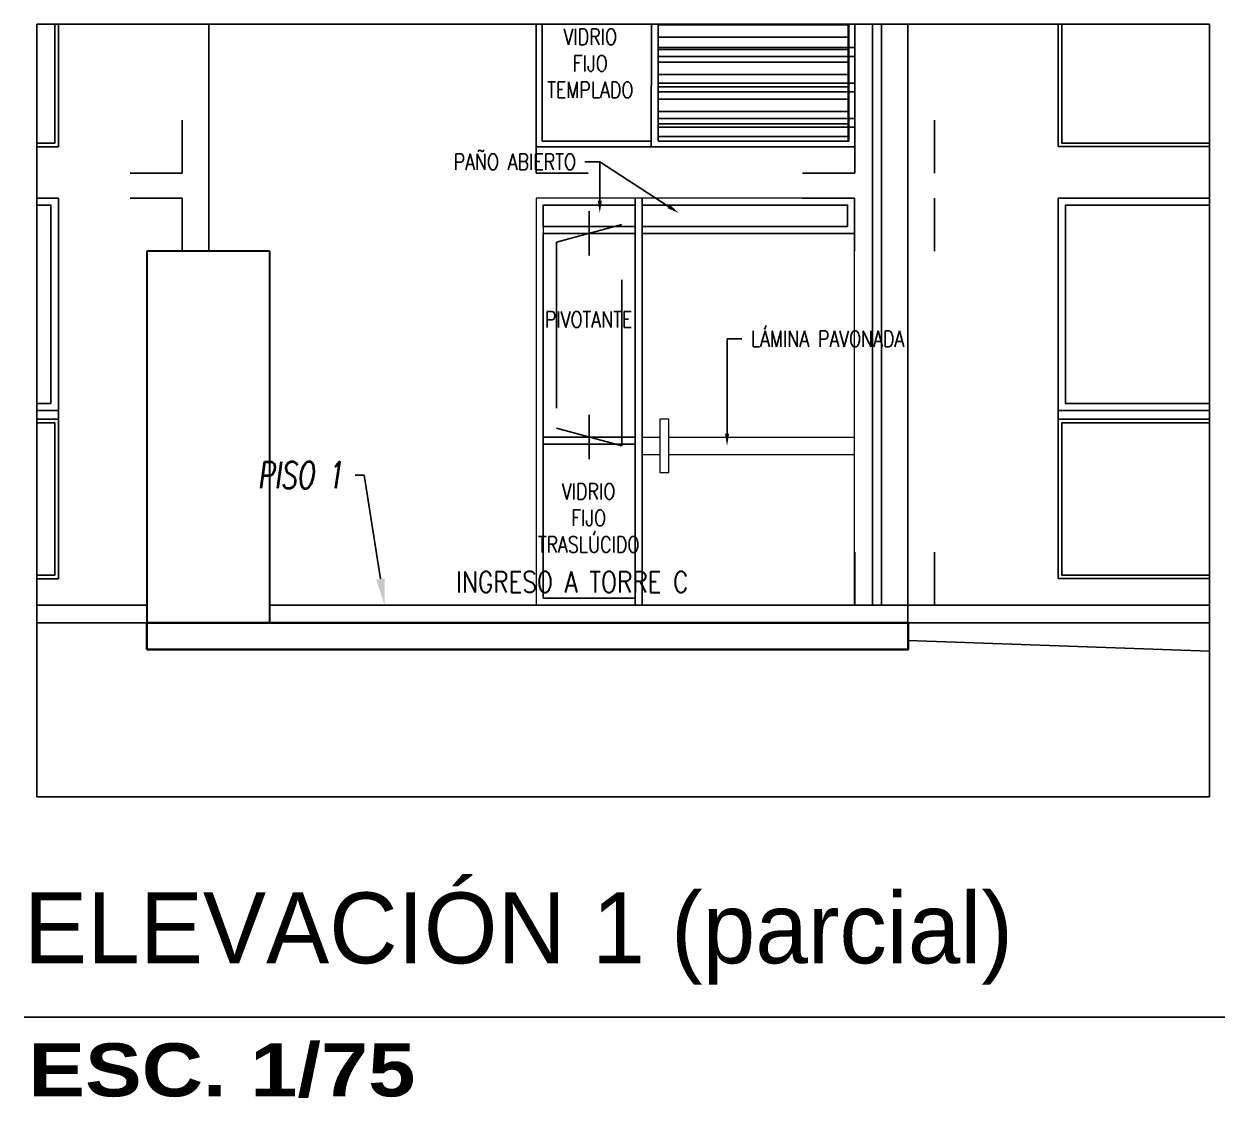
# Model space of a CAD drawing. Header units: millimetres. Extents: x -3 to 53, y -269 to 39.
# Drawn here: x 5.55 to 12.34, y 6.53 to 12.6 of the extents above; entities that cross this region are included whole.
import ezdxf
from ezdxf import colors
from ezdxf.entities.mleader import LeaderData, LeaderLine
from ezdxf.math import Vec2, Vec3

# ---------------------------------------------------------------- set-up
doc = ezdxf.new("R2010")
doc.units = ezdxf.units.MM
doc.header["$LTSCALE"] = 15
doc.linetypes.add('HIDDEN2', pattern=[0.1875, 0.125, -0.0625])
doc.layers.get('0').update_dxf_attribs({"color": 250})
for name, color, linetype in [('01', 250, 'Continuous'), ('A-JARDIN', 250, 'Continuous'), ('A-MURO BAJO', 251, 'Continuous'), ('A-PROYECCIONES', 250, 'HIDDEN2'), ('A-PROYECCIONES INT.', 250, 'HIDDEN2'), ('A_20_MuroBajo', 250, 'Continuous'), ('A_50_TextoIndicaciones', 252, 'Continuous'), ('A_60_HatchAcabados', 250, 'Continuous'), ('DLP_TEXTO AMBIENTE', 250, 'Continuous'), ('HATCH-PISOS', 250, 'Continuous'), ('L13 Texto Grande', 150, 'Continuous'), ('L4 Linea mediana', 191, 'Continuous'), ('L6 Linea fina', 141, 'Continuous'), ('TEXTO-INDICACIONES', 250, 'Continuous')]:
    doc.layers.add(name, color=color, linetype=linetype)
for name, color, linetype, lineweight in [('A-01', 250, 'Continuous', 0), ('A-05', 250, 'Continuous', 20), ('A-07', 250, 'Continuous', 30), ('A-08', 250, 'Continuous', 35)]:
    doc.layers.add(name, color=color, linetype=linetype, lineweight=lineweight)
doc.styles.add('JNV ING', font='romans.shx', dxfattribs={"width": 0.7, "oblique": 8, "height": 0.15})
doc.styles.add('R160-75', font='', dxfattribs={"height": 0.6})
doc.styles.add('R175-75', font='GOTHIC.TTF', dxfattribs={"height": 0.4})
doc.styles.add('ROMANS', font='romans.shx', dxfattribs={"width": 0.8})
doc.styles.add('TXT_COTAS', font='romans.shx', dxfattribs={"width": 0.8})
doc.styles.get('R160-75').set_extended_font_data('Arial Black', bold=True)
doc.linetypes.add('ZIGZAG', pattern='A,0.00254,-5.08,[131,ltypeshp.shx,S=5.08,R=0,X=-5.08,Y=0],-10.16,[131,ltypeshp.shx,S=5.08,R=180,X=5.08,Y=0],-5.08', length=20.32254)

# ---------------------------------------------------------------- blocks, each defined once
blk = doc.blocks.new('A$C45dbc8e4')
at = {"layer": 'L4 Linea mediana'}
blk.add_lwpolyline([(-10.1418, 3.3201), (-3.5159, 3.3201), (-3.5159, -1.0428), (-10.1418, -1.0428)], close=True, dxfattribs=at)

msp = doc.modelspace()

# ---------------------------------------------------------------- hatches: boundary and pattern name
at = {"layer": 'A_60_HatchAcabados'}
h = msp.add_hatch(dxfattribs=at)
h.set_pattern_fill('_USER', color=256, scale=0.07, pattern_type=0)
h.set_pattern_definition([(0, (-259.60407, 44.863865), (0, 0.07), [])])
h.paths.add_polyline_path([(10.2099, 11.9395), (9.1331, 11.9372), (9.1335, 12.5961), (10.2102, 12.5984)])
at = {"layer": 'HATCH-PISOS'}
h = msp.add_hatch(dxfattribs=at)
h.set_pattern_fill('AR-SAND', color=256, scale=0.0005)
h.set_pattern_definition([(37.5, (-258.5419, 44.863804), (-0.0008000156, 0.0244706619), [0, -0.019304, 0, -0.02159, 0, -0.0206375]), (7.5, (-258.5419, 44.863804), (0.022476164, 0.035841255), [0, -0.010414, 0, -0.017399, 0, -0.0066675]), (327.5, (-258.557522, 44.863804), (0.0395496185, 7.18592e-05), [0, -0.00635, 0, -0.02286, 0, -0.029845]), (317.5, (-258.55752, 44.863804), (0.0381778226, 0.011146466), [0, -0.003175, 0, -0.014986, 0, -0.017145])])
edge = h.paths.add_edge_path()
edge.add_line((9.0424, 10.2657), (9.1424, 10.2657))
h = msp.add_hatch(dxfattribs=at)
h.set_pattern_fill('AR-SAND', color=256, scale=0.0005)
h.set_pattern_definition([(37.5, (-259.6019, 44.863804), (-0.0008000156, 0.0244706619), [0, -0.019304, 0, -0.02159, 0, -0.0206375]), (7.5, (-259.6019, 44.863804), (0.022476164, 0.035841255), [0, -0.010414, 0, -0.017399, 0, -0.0066675]), (327.5, (-259.617522, 44.863804), (0.0395496185, 7.18592e-05), [0, -0.00635, 0, -0.02286, 0, -0.029845]), (317.5, (-259.61752, 44.863804), (0.0381778226, 0.011146466), [0, -0.003175, 0, -0.014986, 0, -0.017145])])
edge = h.paths.add_edge_path()
edge.add_line((9.1924, 10.2657), (10.241, 10.2657))

# ---------------------------------------------------------------- linework, layer by layer
for p, q in [((6.5932, 12.5973), (6.5932, 11.3157, 0)), ((10.394, 12.5973, 0), (10.394, 9.3157, 0)), ((5.6219, 9.3157, 0), (6.2433, 9.3157, 0)), ((6.2433, 9.3157, 0), (6.2432, 9.3157, 0)), ((6.2433, 9.2157, 0), (6.2433, 9.3157, 0)), ((10.5431, 9.3157, 0), (6.9432, 9.3157, 0)), ((12.2478, 9.3157, 0), (10.5431, 9.3157, 0)), ((6.2433, 9.2157, 0), (5.6219, 9.2157, 0)), ((12.2478, 9.2157, 0), (10.5431, 9.2157, 0))]:
    msp.add_line(p, q)
at = {"elevation": 0}
for points in [[(5.7432, 12.5973), (5.7432, 11.9057), (5.6219, 11.9057)], [(10.3432, 12.5973), (10.3432, 9.3157)], [(10.5431, 12.5973), (10.5431, 9.2157)], [(12.2478, 11.9058), (11.3931, 11.9058), (11.3931, 12.5973)], [(5.6219, 11.6157), (5.7432, 11.6157), (5.7432, 9.4657), (5.6219, 9.4657)], [(9.0024, 11.6157), (9.0024, 9.3157)], [(9.0424, 11.6157), (9.0424, 9.3157)], [(12.2478, 9.4658), (11.3931, 9.4658), (11.3931, 11.6158), (12.2478, 11.6157)], [(9.0024, 11.4557), (8.4831, 11.4557), (8.4831, 11.5757), (9.0024, 11.5757)], [(9.0424, 11.4557), (10.2024, 11.4557), (10.2024, 11.5757), (9.0424, 11.5757)], [(9.0024, 11.4157), (8.4831, 11.4157), (8.4831, 9.3557), (9.0024, 9.3557)], [(9.0424, 11.4157), (10.2424, 11.4157)], [(8.4831, 10.2657), (9.0024, 10.2657)], [(8.4831, 10.2257), (9.0024, 10.2257)]]:
    msp.add_lwpolyline(points, dxfattribs=at)
at = {"layer": '01', "linetype": 'HIDDEN2'}
for p, q in [((9.1333, 12.4652, 0), (10.239, 12.4652, 0)), ((9.1333, 12.4152, 0), (10.239, 12.4152, 0)), ((9.1333, 12.2652, 0), (10.239, 12.2652, 0)), ((9.1333, 12.2152, 0), (10.239, 12.2152, 0)), ((9.1333, 12.0652, 0), (10.239, 12.0652, 0)), ((9.1333, 12.0152, 0), (10.239, 12.0152, 0))]:
    msp.add_line(p, q, dxfattribs=at)
at = {"layer": '01', "elevation": 0}
for points in [[(5.7232, 12.5973), (5.7232, 11.9257), (5.6219, 11.9257)], [(12.2478, 11.9258), (11.4131, 11.9258), (11.4131, 12.5973)], [(5.6219, 10.4557), (5.7008, 10.4557), (5.7008, 11.5757), (5.6219, 11.5757)], [(12.2478, 11.5758), (11.4332, 11.5758), (11.4332, 10.4558), (12.2478, 10.4558)], [(5.6219, 10.4157), (5.7432, 10.4157)], [(11.3931, 10.4158), (12.2478, 10.4158)], [(5.6219, 10.3657), (5.7432, 10.3657)], [(5.6219, 10.3457), (5.7232, 10.3457), (5.7232, 9.4857), (5.6219, 9.4857)], [(11.3931, 10.3658), (12.2478, 10.3658)], [(12.2478, 9.4858), (11.4131, 9.4858), (11.4131, 10.3458), (12.2478, 10.3458)]]:
    msp.add_lwpolyline(points, dxfattribs=at)
at = {"layer": 'A-01', "elevation": 0}
for points in [[(9.0024, 11.5757), (8.4831, 11.5757), (8.4831, 9.3557), (9.0024, 9.3557)], [(10.241, 11.4157), (9.0424, 11.4157), (9.0424, 9.3157), (10.241, 9.3157)], [(9.1924, 10.3657), (9.1424, 10.3657), (9.1424, 10.0657), (9.1924, 10.0657)]]:
    msp.add_lwpolyline(points, close=True, dxfattribs=at)
for points in [[(9.0424, 11.4557), (10.2024, 11.4557)], [(9.0424, 10.2657), (9.1424, 10.2657)], [(9.1924, 10.2657), (10.241, 10.2657)], [(9.1424, 10.1657), (9.0424, 10.1657)], [(10.241, 10.1657), (9.1924, 10.1657)]]:
    msp.add_lwpolyline(points, dxfattribs=at)
at = {"layer": 'A-05'}
msp.add_line((10.5431, 12.5973, 0), (10.5431, 9.3157, 0), dxfattribs=at)
at = {"layer": 'A-07'}
for p, q in [((6.2433, 11.3157, 0), (6.2433, 9.2157, 0)), ((6.9368, 11.3157, 0), (6.2433, 11.3157, 0)), ((6.9368, 11.3157, 0), (6.9368, 9.2157, 0))]:
    msp.add_line(p, q, dxfattribs=at)
at = {"layer": 'A-08', "elevation": 0}
msp.add_lwpolyline([(6.2433, 9.0657), (10.5455, 9.0657), (10.5455, 9.2157), (6.2433, 9.2157)], close=True, dxfattribs=at)
at = {"layer": 'A-JARDIN', "linetype": 'ZIGZAG', "ltscale": 0.01}
for p, q in [((6.2433, 9.2157, 0), (5.6219, 9.2157, 0)), ((12.2478, 9.0567, 0), (10.5455, 9.1157, 0))]:
    msp.add_line(p, q, dxfattribs=at)
at = {"layer": 'A-MURO BAJO', "lineweight": 13, "elevation": 0}
msp.add_lwpolyline([(8.4431, 9.3157), (10.241, 9.3157), (10.241, 11.6157), (8.4431, 11.6157)], close=True, dxfattribs=at)
at = {"layer": 'A-PROYECCIONES', "ltscale": 0.5}
for p, q in [((8.7427, 11.5407, 0), (8.7427, 11.2907, 0)), ((8.7427, 10.3907, 0), (8.7427, 10.1407, 0))]:
    msp.add_line(p, q, dxfattribs=at)
at = {"layer": 'A-PROYECCIONES', "ltscale": 0.5, "elevation": 0}
msp.add_lwpolyline([(9.9465, 11.6157), (10.241, 11.6157), (10.241, 11.3157)], dxfattribs=at)
msp.add_lwpolyline([(8.9274, 11.4657), (8.5581, 11.3657), (8.5581, 10.3157), (8.9274, 10.2157)], close=True, dxfattribs=at)
at = {"layer": 'A-PROYECCIONES', "ltscale": 0.5}
msp.add_lwpolyline([(9.9487, 9.3157), (10.2431, 9.3157), (10.2431, 9.6157)], dxfattribs=at)
at = {"layer": 'A-PROYECCIONES INT.', "ltscale": 0.5}
for points in [[(6.1487, 11.7557), (6.4432, 11.7557), (6.4432, 12.0557)], [(8.7376, 11.7557), (8.4431, 11.7557), (8.4431, 12.0557)], [(9.9487, 11.7557), (10.2431, 11.7557), (10.2431, 12.0557)], [(6.1487, 11.6157), (6.4432, 11.6157), (6.4432, 11.3157)]]:
    msp.add_lwpolyline(points, dxfattribs=at)
at = {"layer": 'A-PROYECCIONES INT.', "ltscale": 0.5, "elevation": 0}
for points in [[(10.6931, 11.7557), (10.6931, 12.0557)], [(10.6931, 11.6157), (10.6931, 11.3157)], [(10.6931, 9.3157), (10.6931, 9.6157)]]:
    msp.add_lwpolyline(points, dxfattribs=at)
at = {"layer": 'A_20_MuroBajo', "lineweight": 25, "elevation": 0}
msp.add_lwpolyline([(10.2431, 12.5973), (10.2431, 11.9057), (8.4431, 11.9057), (8.4431, 12.5973)], dxfattribs=at)
at = {"layer": 'A_60_HatchAcabados'}
msp.add_line((9.0946, 12.5973, 0), (9.0933, 11.9057), dxfattribs=at)
at = {"layer": 'A_60_HatchAcabados', "elevation": 0}
for points in [[(8.4762, 12.5973), (8.4762, 11.9372), (9.0933, 11.9372)], [(10.2102, 12.5973), (10.2102, 11.9372), (9.1333, 11.9372), (9.1333, 12.5973)], [(10.2054, 11.9372), (10.2054, 12.5973)]]:
    msp.add_lwpolyline(points, dxfattribs=at)
at = {"layer": 'L13 Texto Grande'}
msp.add_lwpolyline([(5.549, 6.9893), (12.3353, 6.9893)], dxfattribs=at)
at = {"layer": 'L6 Linea fina'}
msp.add_line((10.5431, 9.3157, 0), (10.3432, 9.3157, 0), dxfattribs=at)

# ---------------------------------------------------------------- block references
at = {"layer": 'L6 Linea fina', "xscale": -1}
msp.add_blockref('A$C45dbc8e4', (2.106, 9.2771), dxfattribs=at)

# ---------------------------------------------------------------- texts
at = {"layer": 'A_50_TextoIndicaciones', "linetype": 'HIDDEN2', "insert": (8.7488, 12.3762, 0), "char_height": 0.09, "width": 0.484728, "attachment_point": 5, "style": 'TXT_COTAS'}
msp.add_mtext('VIDRIO \\PFIJO TEMPLADO', dxfattribs=at)
at = {"layer": 'DLP_TEXTO AMBIENTE', "insert": (8.6467, 9.5067, 0), "char_height": 0.12, "width": 1.736531, "attachment_point": 2, "line_spacing_factor": 1.010641, "style": 'ROMANS'}
msp.add_mtext('INGRESO A TORRE C', dxfattribs=at)
at = {"layer": 'L13 Texto Grande', "attachment_point": 1}
for s, insert, char_height, width, style in [('ELEVACIÓN 1 (parcial)', (5.549, 7.6932), 0.4, 16.529649, 'R175-75'), ('ESC. 1/75', (5.5742, 6.8413), 0.3, 10.725123, 'R160-75')]:
    msp.add_mtext(s, dxfattribs=dict(at, insert=insert, char_height=char_height, width=width, style=style))
at = {"layer": 'TEXTO-INDICACIONES', "char_height": 0.09, "width": 0.729171, "attachment_point": 3, "style": 'TXT_COTAS'}
for s, insert in [('\\pxsm1,qc,t16;PIVOTANTE', (9.104, 10.9744, 0)), ('\\pxsm1,qc,t16;VIDRIO\\PFIJO\\PTRASLÚCIDO', (9.104, 10.0037, 0))]:
    msp.add_mtext(s, dxfattribs=dict(at, insert=insert))

# ---------------------------------------------------------------- leaders
at = {"layer": 'L6 Linea fina'}
ml = msp.add_multileader_mtext('Standard', dxfattribs=at)
ml.set_content('PISO 1', color=12, style='JNV ING')
ml.set_leader_properties(color=256, linetype='ByLayer', lineweight=-1)
ml.build(insert=Vec2(0, 0))
ml.multileader.update_dxf_attribs({"dogleg_length": 0.05, "arrow_head_size": 0.15})
ctx = ml.context
ctx.base_point, ctx.char_height, ctx.arrow_head_size, ctx.landing_gap_size, ctx.plane_origin = Vec3(6.7643, 10.0505, 0), 0.15, 0.15, 0.07, Vec3(7.587, 9.3157, 0)
ctx.text_align_type = 2
notes = []
notes.append((ctx, [(0, (1, 1, 0), (7.4704, 10.0505, 0), (-1, 0), 0.05, [(0, [(7.587, 9.3157, 0)], 0, [])])]))
ctx.mtext.insert, ctx.mtext.alignment, ctx.mtext.flow_direction = Vec3(7.3504, 10.1255, 0), 3, 5
at = {"layer": 'TEXTO-INDICACIONES'}
ml = msp.add_multileader_mtext('Standard', dxfattribs=at)
ml.set_content('PAÑO ABIERTO', color=256, style='TXT_COTAS')
ml.set_leader_properties(color=256)
ml.build(insert=Vec2(0, 0))
ml.multileader.update_dxf_attribs({"dogleg_length": 0.05, "arrow_head_size": 0.07})
ctx = ml.context
ctx.base_point, ctx.char_height, ctx.arrow_head_size, ctx.landing_gap_size, ctx.plane_origin = Vec3(7.857, 11.8202, 0), 0.09, 0.07, 0.05, Vec3(8.6677, 12.1139, 0)
ctx.text_align_type = 2
notes.append((ctx, [(1, (1, 1, 0), (8.8027, 11.8202, 0), (-1, 0), 0.0845, [(0, [(8.8024, 11.5303, 0)], 0, [])])]))
ctx.mtext.insert, ctx.mtext.defined_height, ctx.mtext.alignment, ctx.mtext.flow_direction = Vec3(8.6682, 11.8652, 0), 0.5146, 3, 5
ml = msp.add_multileader_mtext('Standard', dxfattribs=at)
ml.set_content('PAÑO ABIERTO', color=256, style='TXT_COTAS')
ml.set_leader_properties(color=256)
ml.build(insert=Vec2(0, 0))
ml.multileader.update_dxf_attribs({"dogleg_length": 0.05, "arrow_head_size": 0.07})
ctx = ml.context
ctx.base_point, ctx.char_height, ctx.arrow_head_size, ctx.landing_gap_size, ctx.plane_origin = Vec3(7.857, 11.8202, 0), 0.09, 0.07, 0.05, Vec3(8.6677, 12.1139, 0)
ctx.text_align_type = 2
notes.append((ctx, [(1, (1, 1, 0), (8.8027, 11.8202, 0), (-1, 0), 0.0845, [(0, [(9.2501, 11.5303, 0)], 0, [])])]))
ctx.mtext.insert, ctx.mtext.defined_height, ctx.mtext.alignment, ctx.mtext.flow_direction = Vec3(8.6682, 11.8652, 0), 0.5146, 3, 5
ml = msp.add_multileader_mtext('Standard', dxfattribs=at)
ml.set_content('\\pxsm1,qr,t16;LÁMINA PAVONADA', color=256, style='TXT_COTAS')
ml.set_leader_properties(color=256)
ml.build(insert=Vec2(0, 0))
ml.multileader.update_dxf_attribs({"dogleg_length": 0.05, "arrow_head_size": 0.07})
ctx = ml.context
ctx.base_point, ctx.char_height, ctx.arrow_head_size, ctx.landing_gap_size, ctx.plane_origin = Vec3(9.606, 10.8203, 0), 0.09, 0.07, 0.05, Vec3(9.6565, 11.1139, 0)
notes.append((ctx, [(1, (1, 1, 0), (9.5215, 10.8203, 0), (1, 0), 0.0845, [(0, [(9.5217, 10.2146, 0)], 0, [])])]))
ctx.mtext.insert, ctx.mtext.defined_height, ctx.mtext.flow_direction = Vec3(9.656, 10.8653, 0), 0.5146, 5
for ctx, leaders in notes:
    for number, flags, end, landing, length, lines in leaders:
        leader = LeaderData()
        leader.index, (leader.has_last_leader_line, leader.has_dogleg_vector, leader.attachment_direction) = number, flags
        leader.last_leader_point, leader.dogleg_vector, leader.dogleg_length = Vec3(end), Vec3(landing), length
        for number, points, colour, breaks in lines:
            line = LeaderLine()
            line.index, line.vertices, line.color, line.breaks = number, Vec3.list(points), colors.encode_raw_color(colour), breaks
            leader.lines.append(line)
        ctx.leaders.append(leader)

doc.saveas('drawing.dxf')
